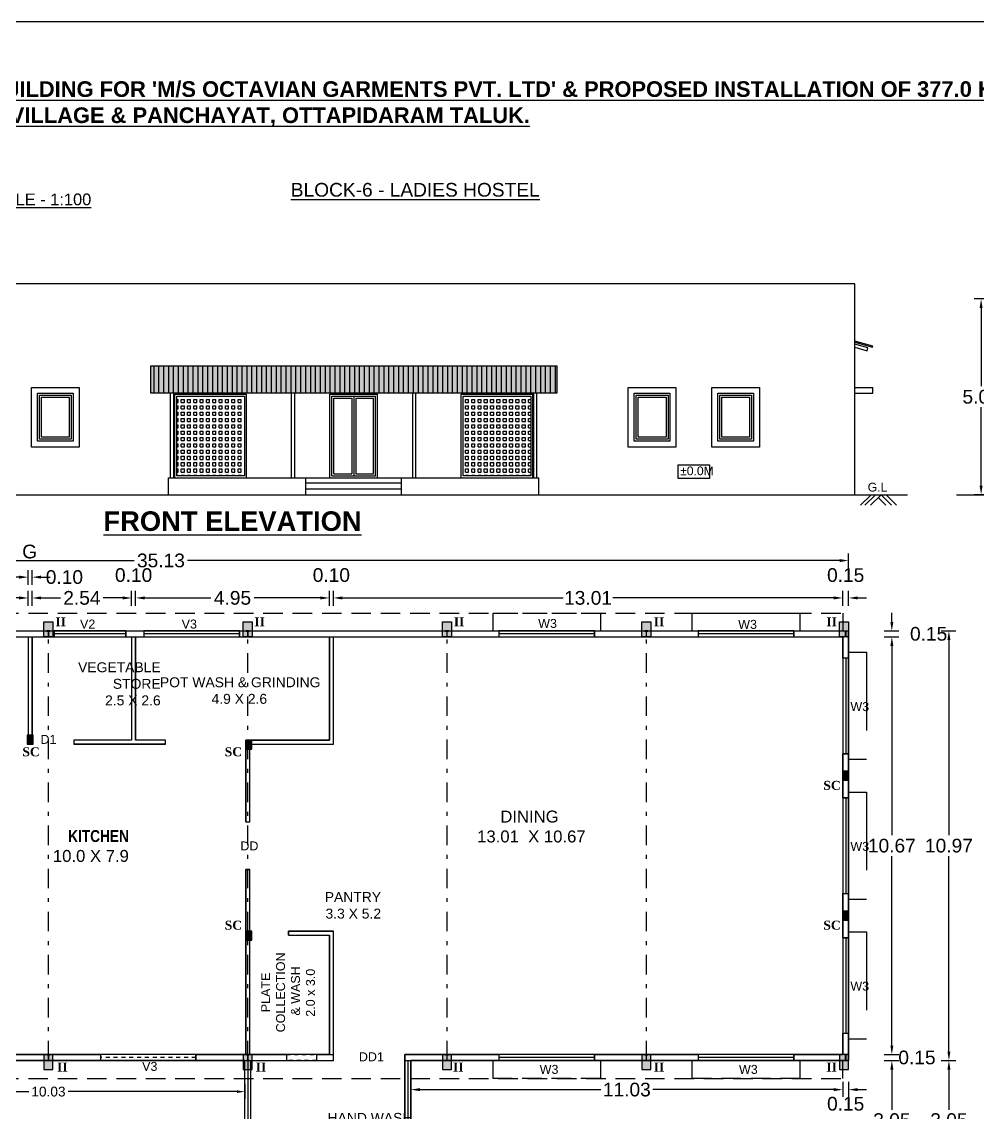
# Model space of a CAD drawing. Header units: metres. Extents: x 3715 to 4596, y 2418 to 2709.
# Drawn here: x 4049.3 to 4073.72, y 2547.65 to 2575.53 of the extents above; entities that cross this region are included whole.
import ezdxf

# ---------------------------------------------------------------- set-up
doc = ezdxf.new("R2010")
doc.units = ezdxf.units.M
doc.header["$MEASUREMENT"] = 0
doc.linetypes.add('DASHDOT', pattern=[1, 0.5, -0.25, 0, -0.25])
doc.linetypes.add('DASHED', pattern=[0.75, 0.5, -0.25])
doc.layers.add('BLK_6_FLR_0_BLT_UP_AREA', color=46, linetype='Continuous')
doc.layers.add('BLK_6_FLR_0_CARPET_AREA', color=46, linetype='Continuous')
doc.styles.add('Inner font', font='arial.ttf')
doc.styles.add('notes', font='arial.ttf')
doc.styles.get("Standard").update_dxf_attribs({"font": 'arial.ttf'})
doc.styles.add('TEXT', font='arial.ttf', dxfattribs={"height": 87})
doc.styles.add('Times New Roman$101', font='timesbd.ttf', dxfattribs={"height": 3.024})
doc.dimstyles.get("Standard").update_dxf_attribs({"dimtxt": 0.35, "dimasz": 0.23, "dimexe": 0.18, "dimexo": 0.0625, "dimgap": 0.09, "dimtad": 0, "dimtih": 1, "dimtoh": 1, "dimzin": 0, "dimdsep": 46, "dimtxsty": 'Standard', "dimcen": 0.09, "dimadec": 0, "dimazin": 0, "dimtfac": 1, "dimtofl": 0, "dimtmove": 2, "dimatfit": 3, "dimfxl": 0, "dimtolj": 1, "dimtzin": 0, "dimarcsym": 0})
pattern_1 = [(0, (-7906.77017, 90301.10955), (0, 0.080645), [0.080645, -0.080645]), (90, (-7906.77017, 90301.10955), (-0.080645, 0), [0.080645, -0.080645])]

# ---------------------------------------------------------------- blocks, each defined once
blk = doc.blocks.new('A$C459ead1b')
blk.add_lwpolyline([(-6, 1.5), (-6, -1.5), (-5.9, -1.5, 0.373885), (-5.8, -1.3), (-5.6, -0.4, -0.373885), (-5.3, -0.1), (-0.7, -0.1, -0.373885), (-0.4, -0.4), (-0.2, -1.3, 0.373885), (-0.1, -1.5), (0, -1.5), (0, 1.5), (-0.1, 1.5, 0.373885), (-0.2, 1.3), (-0.4, 0.4, -0.373885), (-0.7, 0.1), (-5.3, 0.1, -0.373885), (-5.6, 0.4), (-5.8, 1.3, 0.373885), (-5.9, 1.5)], format="xyb", close=True)
blk = doc.blocks.new('*D11')
at = {"color": 0, "lineweight": -2, "ltscale": 0.1}
for p, q in [((4073.997, 2568.452), (4073.617, 2568.452)), ((4073.797, 2568.222), (4073.797, 2566.219)), ((4073.797, 2563.678), (4073.797, 2565.682)), ((4073.997, 2563.448), (4073.617, 2563.448))]:
    blk.add_line(p, q, dxfattribs=at)
at = {"color": 0, "ltscale": 0.1}
for points in [[(4073.759, 2568.222), (4073.835, 2568.222), (4073.797, 2568.452)], [(4073.759, 2563.678), (4073.835, 2563.678), (4073.797, 2563.448)]]:
    blk.add_solid(points, dxfattribs=at)
at = {"color": 0, "ltscale": 0.1, "insert": (4073.797, 2565.95), "char_height": 0.35, "attachment_point": 5}
blk.add_mtext('\\A1;5.00', dxfattribs=at)
blk = doc.blocks.new('*D282')
at = {"color": 0, "lineweight": -2, "ltscale": 0.1}
for p, q in [((4044.963, 2560.613), (4044.963, 2560.993)), ((4045.193, 2560.813), (4046.66, 2560.813)), ((4049.229, 2560.813), (4047.762, 2560.813)), ((4049.459, 2560.613), (4049.459, 2560.993))]:
    blk.add_line(p, q, dxfattribs=at)
at = {"color": 0, "ltscale": 0.1}
for points in [[(4045.193, 2560.852), (4045.193, 2560.775), (4044.963, 2560.813)], [(4049.229, 2560.852), (4049.229, 2560.775), (4049.459, 2560.813)]]:
    blk.add_solid(points, dxfattribs=at)
at = {"color": 0, "ltscale": 0.1, "insert": (4047.211, 2560.813), "char_height": 0.35, "attachment_point": 5}
blk.add_mtext('\\A1;4.50', dxfattribs=at)
blk = doc.blocks.new('*D283')
at = {"color": 0, "lineweight": -2, "ltscale": 0.1}
for p, q in [((4049.229, 2561.345), (4048.999, 2561.345)), ((4049.459, 2561.145), (4049.459, 2561.525)), ((4049.561, 2561.145), (4049.561, 2561.525)), ((4049.791, 2561.345), (4050.021, 2561.345))]:
    blk.add_line(p, q, dxfattribs=at)
at = {"color": 0, "ltscale": 0.1}
for points in [[(4049.229, 2561.383), (4049.229, 2561.306), (4049.459, 2561.345)], [(4049.791, 2561.383), (4049.791, 2561.306), (4049.561, 2561.345)]]:
    blk.add_solid(points, dxfattribs=at)
at = {"color": 0, "ltscale": 0.1, "insert": (4050.384, 2561.345), "char_height": 0.35, "attachment_point": 5}
blk.add_mtext('\\A1;0.10', dxfattribs=at)
blk = doc.blocks.new('*D284')
at = {"color": 0, "lineweight": -2, "ltscale": 0.1}
for p, q in [((4049.561, 2560.613), (4049.561, 2560.993)), ((4049.791, 2560.813), (4050.284, 2560.813)), ((4051.871, 2560.813), (4051.378, 2560.813)), ((4052.101, 2560.613), (4052.101, 2560.993))]:
    blk.add_line(p, q, dxfattribs=at)
at = {"color": 0, "ltscale": 0.1}
for points in [[(4049.791, 2560.852), (4049.791, 2560.775), (4049.561, 2560.813)], [(4051.871, 2560.852), (4051.871, 2560.775), (4052.101, 2560.813)]]:
    blk.add_solid(points, dxfattribs=at)
at = {"color": 0, "ltscale": 0.1, "insert": (4050.831, 2560.813), "char_height": 0.35, "attachment_point": 5}
blk.add_mtext('\\A1;2.54', dxfattribs=at)
blk = doc.blocks.new('*D285')
at = {"color": 0, "lineweight": -2, "ltscale": 0.1}
for p, q in [((4051.871, 2560.813), (4051.641, 2560.813)), ((4052.101, 2560.613), (4052.101, 2560.993)), ((4052.202, 2560.613), (4052.202, 2560.993)), ((4052.432, 2560.813), (4052.662, 2560.813))]:
    blk.add_line(p, q, dxfattribs=at)
at = {"color": 0, "ltscale": 0.1}
for points in [[(4051.871, 2560.852), (4051.871, 2560.775), (4052.101, 2560.813)], [(4052.432, 2560.852), (4052.432, 2560.775), (4052.202, 2560.813)]]:
    blk.add_solid(points, dxfattribs=at)
at = {"color": 0, "ltscale": 0.1, "insert": (4052.152, 2561.396), "char_height": 0.35, "attachment_point": 5}
blk.add_mtext('\\A1;0.10', dxfattribs=at)
blk = doc.blocks.new('*D286')
at = {"color": 0, "lineweight": -2, "ltscale": 0.1}
for p, q in [((4052.202, 2560.613), (4052.202, 2560.993)), ((4052.432, 2560.813), (4054.124, 2560.813)), ((4056.922, 2560.813), (4055.23, 2560.813)), ((4057.152, 2560.613), (4057.152, 2560.993))]:
    blk.add_line(p, q, dxfattribs=at)
at = {"color": 0, "ltscale": 0.1}
for points in [[(4052.432, 2560.852), (4052.432, 2560.775), (4052.202, 2560.813)], [(4056.922, 2560.852), (4056.922, 2560.775), (4057.152, 2560.813)]]:
    blk.add_solid(points, dxfattribs=at)
at = {"color": 0, "ltscale": 0.1, "insert": (4054.677, 2560.813), "char_height": 0.35, "attachment_point": 5}
blk.add_mtext('\\A1;4.95', dxfattribs=at)
blk = doc.blocks.new('*D287')
at = {"color": 0, "lineweight": -2, "ltscale": 0.1}
for p, q in [((4056.922, 2560.813), (4056.692, 2560.813)), ((4057.152, 2560.613), (4057.152, 2560.993)), ((4057.253, 2560.613), (4057.253, 2560.993)), ((4057.483, 2560.813), (4057.713, 2560.813))]:
    blk.add_line(p, q, dxfattribs=at)
at = {"color": 0, "ltscale": 0.1}
for points in [[(4056.922, 2560.852), (4056.922, 2560.775), (4057.152, 2560.813)], [(4057.483, 2560.852), (4057.483, 2560.775), (4057.253, 2560.813)]]:
    blk.add_solid(points, dxfattribs=at)
at = {"color": 0, "ltscale": 0.1, "insert": (4057.202, 2561.396), "char_height": 0.35, "attachment_point": 5}
blk.add_mtext('\\A1;0.10', dxfattribs=at)
blk = doc.blocks.new('*D288')
at = {"color": 0, "lineweight": -2, "ltscale": 0.1}
for p, q in [((4057.253, 2560.613), (4057.253, 2560.993)), ((4057.483, 2560.813), (4063.127, 2560.813)), ((4070.032, 2560.813), (4064.388, 2560.813)), ((4070.262, 2560.613), (4070.262, 2560.993))]:
    blk.add_line(p, q, dxfattribs=at)
at = {"color": 0, "ltscale": 0.1}
for points in [[(4057.483, 2560.852), (4057.483, 2560.775), (4057.253, 2560.813)], [(4070.032, 2560.852), (4070.032, 2560.775), (4070.262, 2560.813)]]:
    blk.add_solid(points, dxfattribs=at)
at = {"color": 0, "ltscale": 0.1, "insert": (4063.758, 2560.813), "char_height": 0.35, "attachment_point": 5}
blk.add_mtext('\\A1;13.01', dxfattribs=at)
blk = doc.blocks.new('*D289')
at = {"color": 0, "lineweight": -2, "ltscale": 0.1}
for p, q in [((4070.032, 2560.813), (4069.802, 2560.813)), ((4070.262, 2560.613), (4070.262, 2560.993)), ((4070.414, 2560.613), (4070.414, 2560.993)), ((4070.644, 2560.813), (4070.874, 2560.813))]:
    blk.add_line(p, q, dxfattribs=at)
at = {"color": 0, "ltscale": 0.1}
for points in [[(4070.032, 2560.852), (4070.032, 2560.775), (4070.262, 2560.813)], [(4070.644, 2560.852), (4070.644, 2560.775), (4070.414, 2560.813)]]:
    blk.add_solid(points, dxfattribs=at)
at = {"color": 0, "ltscale": 0.1, "insert": (4070.338, 2561.396), "char_height": 0.35, "attachment_point": 5}
blk.add_mtext('\\A1;0.15', dxfattribs=at)
blk = doc.blocks.new('*D290')
at = {"color": 0, "lineweight": -2, "ltscale": 0.1}
for p, q in [((4035.286, 2561.569), (4035.286, 2561.949)), ((4070.414, 2561.569), (4070.414, 2561.949)), ((4035.516, 2561.769), (4052.17, 2561.769)), ((4070.184, 2561.769), (4053.531, 2561.769))]:
    blk.add_line(p, q, dxfattribs=at)
at = {"color": 0, "ltscale": 0.1}
for points in [[(4035.516, 2561.807), (4035.516, 2561.73), (4035.286, 2561.769)], [(4070.184, 2561.807), (4070.184, 2561.73), (4070.414, 2561.769)]]:
    blk.add_solid(points, dxfattribs=at)
at = {"color": 0, "ltscale": 0.1, "insert": (4052.85, 2561.769), "char_height": 0.35, "attachment_point": 5}
blk.add_mtext('\\A1;35.13', dxfattribs=at)
blk = doc.blocks.new('*D291')
at = {"color": 0, "lineweight": -2, "ltscale": 0.1}
for p, q in [((4071.318, 2548.999), (4071.698, 2548.999)), ((4071.518, 2548.769), (4071.518, 2547.743)), ((4071.518, 2546.181), (4071.518, 2547.206)), ((4071.318, 2545.951), (4071.698, 2545.951))]:
    blk.add_line(p, q, dxfattribs=at)
at = {"color": 0, "ltscale": 0.1}
for points in [[(4071.479, 2548.769), (4071.556, 2548.769), (4071.518, 2548.999)], [(4071.479, 2546.181), (4071.556, 2546.181), (4071.518, 2545.951)]]:
    blk.add_solid(points, dxfattribs=at)
at = {"color": 0, "ltscale": 0.1, "insert": (4071.518, 2547.475), "char_height": 0.35, "attachment_point": 5}
blk.add_mtext('\\A1;3.05', dxfattribs=at)
blk = doc.blocks.new('*D292')
at = {"color": 0, "lineweight": -2, "ltscale": 0.1}
for p, q in [((4071.517, 2549.381), (4071.517, 2549.611)), ((4071.317, 2549.151), (4071.697, 2549.151)), ((4071.317, 2548.999), (4071.697, 2548.999)), ((4071.517, 2548.769), (4071.517, 2548.539))]:
    blk.add_line(p, q, dxfattribs=at)
at = {"color": 0, "ltscale": 0.1}
for points in [[(4071.479, 2549.381), (4071.556, 2549.381), (4071.517, 2549.151)], [(4071.479, 2548.769), (4071.556, 2548.769), (4071.517, 2548.999)]]:
    blk.add_solid(points, dxfattribs=at)
at = {"color": 0, "ltscale": 0.1, "insert": (4072.159, 2549.075), "char_height": 0.35, "attachment_point": 5}
blk.add_mtext('\\A1;0.15', dxfattribs=at)
blk = doc.blocks.new('*D293')
at = {"color": 0, "lineweight": -2, "ltscale": 0.1}
for p, q in [((4071.317, 2559.819), (4071.697, 2559.819)), ((4071.517, 2559.589), (4071.517, 2554.754)), ((4071.517, 2549.381), (4071.517, 2554.216)), ((4071.317, 2549.151), (4071.697, 2549.151))]:
    blk.add_line(p, q, dxfattribs=at)
at = {"color": 0, "ltscale": 0.1}
for points in [[(4071.479, 2559.589), (4071.556, 2559.589), (4071.517, 2559.819)], [(4071.479, 2549.381), (4071.556, 2549.381), (4071.517, 2549.151)]]:
    blk.add_solid(points, dxfattribs=at)
at = {"color": 0, "ltscale": 0.1, "insert": (4071.517, 2554.485), "char_height": 0.35, "attachment_point": 5}
blk.add_mtext('\\A1;10.67', dxfattribs=at)
blk = doc.blocks.new('*D294')
at = {"color": 0, "lineweight": -2, "ltscale": 0.1}
for p, q in [((4071.517, 2560.201), (4071.517, 2560.431)), ((4071.317, 2559.971), (4071.697, 2559.971)), ((4071.317, 2559.819), (4071.697, 2559.819)), ((4071.517, 2559.589), (4071.517, 2559.359))]:
    blk.add_line(p, q, dxfattribs=at)
at = {"color": 0, "ltscale": 0.1}
for points in [[(4071.479, 2560.201), (4071.556, 2560.201), (4071.517, 2559.971)], [(4071.479, 2559.589), (4071.556, 2559.589), (4071.517, 2559.819)]]:
    blk.add_solid(points, dxfattribs=at)
at = {"color": 0, "ltscale": 0.1, "insert": (4072.457, 2559.895), "char_height": 0.35, "attachment_point": 5}
blk.add_mtext('\\A1;0.15', dxfattribs=at)
blk = doc.blocks.new('*D299')
at = {"color": 0, "lineweight": -2, "ltscale": 0.1}
for p, q in [((4059.234, 2548.455), (4059.234, 2548.075)), ((4070.262, 2548.455), (4070.262, 2548.075)), ((4059.464, 2548.255), (4064.084, 2548.255)), ((4070.032, 2548.255), (4065.412, 2548.255))]:
    blk.add_line(p, q, dxfattribs=at)
at = {"color": 0, "ltscale": 0.1}
for points in [[(4059.464, 2548.294), (4059.464, 2548.217), (4059.234, 2548.255)], [(4070.032, 2548.294), (4070.032, 2548.217), (4070.262, 2548.255)]]:
    blk.add_solid(points, dxfattribs=at)
at = {"color": 0, "ltscale": 0.1, "insert": (4064.748, 2548.255), "char_height": 0.35, "attachment_point": 5}
blk.add_mtext('\\A1;11.03', dxfattribs=at)
blk = doc.blocks.new('*D300')
at = {"color": 0, "lineweight": -2, "ltscale": 0.1}
for p, q in [((4070.262, 2548.455), (4070.262, 2548.075)), ((4070.414, 2548.455), (4070.414, 2548.075)), ((4070.032, 2548.255), (4069.802, 2548.255)), ((4070.644, 2548.255), (4070.874, 2548.255))]:
    blk.add_line(p, q, dxfattribs=at)
at = {"color": 0, "ltscale": 0.1}
for points in [[(4070.032, 2548.294), (4070.032, 2548.217), (4070.262, 2548.255)], [(4070.644, 2548.294), (4070.644, 2548.217), (4070.414, 2548.255)]]:
    blk.add_solid(points, dxfattribs=at)
at = {"color": 0, "ltscale": 0.1, "insert": (4070.338, 2547.893), "char_height": 0.35, "attachment_point": 5}
blk.add_mtext('\\A1;0.15', dxfattribs=at)
blk = doc.blocks.new('*D308')
at = {"color": 0, "lineweight": -2, "ltscale": 0.1}
for p, q in [((4044.963, 2548.404), (4044.963, 2548.024)), ((4045.163, 2548.204), (4049.477, 2548.204)), ((4054.791, 2548.204), (4050.477, 2548.204)), ((4054.991, 2548.404), (4054.991, 2548.024))]:
    blk.add_line(p, q, dxfattribs=at)
at = {"color": 0, "ltscale": 0.1}
for points in [[(4045.163, 2548.237), (4045.163, 2548.17), (4044.963, 2548.204)], [(4054.791, 2548.237), (4054.791, 2548.17), (4054.991, 2548.204)]]:
    blk.add_solid(points, dxfattribs=at)
at = {"color": 0, "ltscale": 0.1, "insert": (4049.977, 2548.204), "char_height": 0.25, "attachment_point": 5}
blk.add_mtext('\\A1;10.03', dxfattribs=at)
blk = doc.blocks.new('*D321')
at = {"color": 0, "lineweight": -2, "ltscale": 0.1}
for p, q in [((4072.775, 2559.971), (4073.155, 2559.971)), ((4072.975, 2559.741), (4072.975, 2554.754)), ((4072.975, 2549.229), (4072.975, 2554.216)), ((4072.775, 2548.999), (4073.155, 2548.999))]:
    blk.add_line(p, q, dxfattribs=at)
at = {"color": 0, "ltscale": 0.1}
for points in [[(4072.936, 2559.741), (4073.013, 2559.741), (4072.975, 2559.971)], [(4072.936, 2549.229), (4073.013, 2549.229), (4072.975, 2548.999)]]:
    blk.add_solid(points, dxfattribs=at)
at = {"color": 0, "ltscale": 0.1, "insert": (4072.975, 2554.485), "char_height": 0.35, "attachment_point": 5}
blk.add_mtext('\\A1;10.97', dxfattribs=at)
blk = doc.blocks.new('*D322')
at = {"color": 0, "lineweight": -2, "ltscale": 0.1}
for p, q in [((4072.775, 2548.999), (4073.155, 2548.999)), ((4072.975, 2548.769), (4072.975, 2547.743)), ((4072.975, 2546.181), (4072.975, 2547.206)), ((4072.775, 2545.951), (4073.155, 2545.951))]:
    blk.add_line(p, q, dxfattribs=at)
at = {"color": 0, "ltscale": 0.1}
for points in [[(4072.936, 2548.769), (4073.013, 2548.769), (4072.975, 2548.999)], [(4072.936, 2546.181), (4073.013, 2546.181), (4072.975, 2545.951)]]:
    blk.add_solid(points, dxfattribs=at)
at = {"color": 0, "ltscale": 0.1, "insert": (4072.975, 2547.475), "char_height": 0.35, "attachment_point": 5}
blk.add_mtext('\\A1;3.05', dxfattribs=at)

msp = doc.modelspace()

# ---------------------------------------------------------------- hatches: boundary and pattern name
h = msp.add_hatch()
h.set_pattern_fill('ANSI31', color=256, angle=45)
h.set_pattern_definition([(90, (-9542.82608, 1776.62863), (-0.125, 0), [])])
h.paths.add_polyline_path([(4052.58908, 2566.73967), (4062.95871, 2566.73967), (4062.95871, 2566.03927), (4052.58908, 2566.03927)])
h = msp.add_hatch()
h.set_pattern_fill('ZIGZAG', color=256, scale=0.02032, angle=135)
h.set_pattern_definition([(135, (3783.973546, 4704.63231), (-0.0912394022, 0), [0.064516, -0.064516]), (225, (3783.927926, 4704.67793), (0, -0.0912394022), [0.064516, -0.064516])])
h.paths.add_polyline_path([(4052.58908, 2566.73967), (4062.95871, 2566.73967), (4062.95871, 2566.03927), (4052.58908, 2566.03927)])
h = msp.add_hatch()
h.set_pattern_fill('SQUARE', color=256, scale=0.0254)
h.set_pattern_definition(pattern_1)
h.paths.add_polyline_path([(4053.25269, 2563.93107), (4053.25269, 2565.96307), (4054.97989, 2565.96307), (4054.97989, 2563.93107)])
h = msp.add_hatch()
h.set_pattern_fill('SQUARE', color=256, scale=0.0254)
h.set_pattern_definition(pattern_1)
h.paths.add_polyline_path([(4060.5679, 2563.93107), (4060.5679, 2565.96307), (4062.2951, 2565.96307), (4062.2951, 2563.93107)])
h = msp.add_hatch(color=1)
h.dxf.hatch_style = 1
h.paths.add_polyline_path([(4049.8624, 2559.81898), (4050.0924, 2559.81898), (4050.0924, 2560.19898), (4049.8624, 2560.19898)])
h = msp.add_hatch(color=1)
h.dxf.hatch_style = 1
h.paths.add_polyline_path([(4054.95256, 2559.819), (4055.18256, 2559.819), (4055.18256, 2560.199), (4054.95256, 2560.199)])
h = msp.add_hatch(color=1)
h.dxf.hatch_style = 1
h.paths.add_polyline_path([(4060.04272, 2559.819), (4060.27272, 2559.819), (4060.27272, 2560.199), (4060.04272, 2560.199)])
h = msp.add_hatch(color=1)
h.dxf.hatch_style = 1
h.paths.add_polyline_path([(4065.13288, 2559.81898), (4065.36288, 2559.81898), (4065.36288, 2560.19898), (4065.13288, 2560.19898)])
h = msp.add_hatch(color=1)
h.dxf.hatch_style = 1
h.paths.add_polyline_path([(4070.18424, 2559.81898), (4070.41424, 2559.81898), (4070.41424, 2560.19898), (4070.18424, 2560.19898)])
h = msp.add_hatch(color=1)
h.dxf.hatch_style = 1
h.paths.add_polyline_path([(4049.5863, 2557.30585), (4049.4339, 2557.30585), (4049.4339, 2557.07585), (4049.5863, 2557.07585)])
h = msp.add_hatch(color=1)
h.dxf.hatch_style = 1
h.paths.add_polyline_path([(4055.16916, 2557.17738), (4055.01676, 2557.17738), (4055.01676, 2556.94738), (4055.16916, 2556.94738)])
h = msp.add_hatch(color=1)
h.dxf.hatch_style = 1
h.paths.add_polyline_path([(4070.41424, 2556.38499), (4070.26184, 2556.38499), (4070.26184, 2556.15499), (4070.41424, 2556.15499)])
h = msp.add_hatch(color=1)
h.dxf.hatch_style = 1
h.paths.add_polyline_path([(4070.41424, 2552.81501), (4070.26184, 2552.81501), (4070.26184, 2552.58501), (4070.41424, 2552.58501)])
h = msp.add_hatch(color=1)
h.dxf.hatch_style = 1
h.paths.add_polyline_path([(4055.16916, 2552.3006), (4055.01676, 2552.3006), (4055.01676, 2552.0706), (4055.16916, 2552.0706)])
h = msp.add_hatch(color=1)
h.dxf.hatch_style = 1
h.paths.add_polyline_path([(4049.8624, 2548.771), (4050.0924, 2548.771), (4050.0924, 2549.151), (4049.8624, 2549.151)])
h = msp.add_hatch(color=1)
h.dxf.hatch_style = 1
h.paths.add_polyline_path([(4054.95256, 2548.771), (4055.18256, 2548.771), (4055.18256, 2549.151), (4054.95256, 2549.151)])
h = msp.add_hatch(color=1)
h.dxf.hatch_style = 1
h.paths.add_polyline_path([(4060.04272, 2548.771), (4060.27272, 2548.771), (4060.27272, 2549.151), (4060.04272, 2549.151)])
h = msp.add_hatch(color=1)
h.dxf.hatch_style = 1
h.paths.add_polyline_path([(4065.13288, 2548.771), (4065.36288, 2548.771), (4065.36288, 2549.151), (4065.13288, 2549.151)])
h = msp.add_hatch(color=1)
h.dxf.hatch_style = 1
h.paths.add_polyline_path([(4070.18424, 2548.771), (4070.41424, 2548.771), (4070.41424, 2549.151), (4070.18424, 2549.151)])

# ---------------------------------------------------------------- linework, layer by layer
for p, q in [((4070.57549, 2568.83277), (4044.97229, 2568.83277)), ((4070.57549, 2563.44847), (4070.57549, 2568.83277)), ((4053.09706, 2563.88027), (4053.09706, 2566.03927)), ((4053.17707, 2563.88027), (4053.17707, 2566.03927)), ((4056.18827, 2563.88027), (4056.18827, 2566.03927)), ((4056.26828, 2563.88027), (4056.26828, 2566.03927)), ((4059.27949, 2563.88027), (4059.27949, 2566.03927)), ((4059.3595, 2563.88027), (4059.3595, 2566.03927)), ((4062.3707, 2563.88027), (4062.3707, 2566.03927)), ((4062.45071, 2563.88027), (4062.45071, 2566.03927)), ((4070.57549, 2566.19167), (4071.03269, 2566.19167)), ((4070.57549, 2566.03927), (4071.03269, 2566.03927)), ((4071.03269, 2566.03927), (4071.03269, 2566.19167)), ((4057.16428, 2563.88027), (4057.16428, 2566.01387)), ((4057.16428, 2566.01387), (4058.38349, 2566.01387)), ((4057.21508, 2563.93107), (4057.21508, 2565.96307)), ((4057.21508, 2565.96307), (4058.33269, 2565.96307)), ((4057.26588, 2563.98187), (4057.26588, 2565.91227)), ((4057.26588, 2565.91227), (4057.72309, 2565.91227)), ((4057.72309, 2565.91227), (4057.72309, 2563.98187)), ((4057.77389, 2565.96307), (4057.77389, 2563.93107)), ((4057.82469, 2565.91227), (4058.28189, 2565.91227)), ((4057.82469, 2565.91227), (4057.82469, 2563.98187)), ((4058.28189, 2563.98187), (4058.28189, 2565.91227)), ((4058.33269, 2563.93107), (4058.33269, 2565.96307)), ((4058.38349, 2563.88027), (4058.38349, 2566.01387)), ((4060.5171, 2563.88027), (4060.5171, 2566.01387)), ((4060.5171, 2566.01387), (4062.3459, 2566.01387)), ((4062.3459, 2563.88027), (4062.3459, 2566.01387)), ((4053.04628, 2563.44847), (4053.04628, 2563.88027)), ((4053.04628, 2563.88027), (4062.50151, 2563.88027)), ((4056.55469, 2563.44847), (4056.55469, 2563.88027)), ((4057.21508, 2563.93107), (4058.33269, 2563.93107)), ((4057.26588, 2563.98187), (4057.72309, 2563.98187)), ((4057.82469, 2563.98187), (4058.28189, 2563.98187)), ((4058.99309, 2563.44847), (4058.99309, 2563.88027)), ((4062.50151, 2563.44847), (4062.50151, 2563.88027)), ((4056.55469, 2563.75327), (4058.99309, 2563.75327)), ((4056.55469, 2563.60087), (4058.99309, 2563.60087)), ((4031.09464, 2563.44847), (4071.91993, 2563.44847)), ((4048.65152, 2559.9714), (4050.12475, 2559.9714)), ((4050.12475, 2559.9714), (4050.12475, 2559.819)), ((4051.95355, 2559.9714), (4052.41583, 2559.9714)), ((4051.95355, 2559.9714), (4051.95355, 2559.819)), ((4052.41583, 2559.9714), (4052.41583, 2559.819)), ((4054.85423, 2559.9714), (4061.4836, 2559.9714)), ((4054.85423, 2559.9714), (4054.85423, 2559.819)), ((4061.4836, 2559.9714), (4061.4836, 2559.819)), ((4063.922, 2559.9714), (4066.57376, 2559.9714)), ((4063.922, 2559.9714), (4063.922, 2559.819)), ((4066.57376, 2559.9714), (4066.57376, 2559.819)), ((4069.01216, 2559.9714), (4070.41424, 2559.9714)), ((4069.01216, 2559.9714), (4069.01216, 2559.819)), ((4070.41424, 2559.27417), (4070.41424, 2559.9714)), ((4048.65152, 2559.819), (4050.12475, 2559.819)), ((4049.4593, 2559.81914), (4049.4593, 2557.07585)), ((4049.5609, 2559.81914), (4049.5609, 2557.07585)), ((4051.95355, 2559.819), (4052.41583, 2559.819)), ((4052.1009, 2559.81914), (4052.1009, 2557.17747)), ((4052.2025, 2559.81914), (4052.2025, 2557.17746)), ((4054.85423, 2559.819), (4061.4836, 2559.819)), ((4057.15165, 2557.17738), (4057.15165, 2559.819)), ((4057.25325, 2557.07578), (4057.25325, 2559.819)), ((4063.922, 2559.819), (4066.57376, 2559.819)), ((4069.01216, 2559.819), (4070.26184, 2559.819)), ((4070.26184, 2559.27417), (4070.26184, 2559.819)), ((4070.41424, 2559.27417), (4070.26184, 2559.27417)), ((4050.62769, 2557.17761), (4050.62769, 2557.07601)), ((4052.1009, 2557.17747), (4050.62769, 2557.17761)), ((4052.9645, 2557.17738), (4052.2025, 2557.17746)), ((4052.9645, 2557.07578), (4052.9645, 2557.17738)), ((4055.01676, 2555.09459), (4055.01676, 2557.17738)), ((4055.01676, 2557.17738), (4057.15165, 2557.17738)), ((4049.5609, 2557.07585), (4049.4593, 2557.07585)), ((4052.9645, 2557.07578), (4050.62769, 2557.07601)), ((4055.11836, 2555.09459), (4055.11836, 2557.07578)), ((4055.11836, 2557.07578), (4057.25325, 2557.07578)), ((4070.26184, 2555.7042), (4070.26184, 2556.83577)), ((4070.41424, 2556.83577), (4070.26184, 2556.83577)), ((4070.41424, 2555.7042), (4070.41424, 2556.83577)), ((4070.26184, 2555.7042), (4070.41424, 2555.7042)), ((4055.01676, 2555.09459), (4055.11836, 2555.09459)), ((4055.01676, 2549.151), (4055.01676, 2553.87539)), ((4055.01676, 2553.87539), (4055.11836, 2553.87539)), ((4055.11836, 2549.151), (4055.11836, 2553.87539)), ((4070.26184, 2552.13421), (4070.26184, 2553.2658)), ((4070.26184, 2553.2658), (4070.41424, 2553.2658)), ((4070.41424, 2552.13421), (4070.41424, 2553.2658)), ((4056.10896, 2552.3006), (4057.25325, 2552.3006)), ((4056.10896, 2552.199), (4056.10896, 2552.3006)), ((4056.10896, 2552.199), (4057.15165, 2552.199)), ((4057.15165, 2549.151), (4057.15165, 2552.199)), ((4057.25325, 2548.9986), (4057.25325, 2552.3006)), ((4070.26184, 2552.13421), (4070.41424, 2552.13421)), ((4070.26184, 2549.151), (4070.26184, 2549.69581)), ((4070.26184, 2549.69581), (4070.41424, 2549.69581)), ((4070.41424, 2548.9986), (4070.41424, 2549.69581)), ((4048.65152, 2549.151), (4051.30328, 2549.151)), ((4051.30328, 2549.151), (4051.30328, 2548.9986)), ((4053.74168, 2549.151), (4056.05786, 2549.151)), ((4053.74168, 2549.151), (4053.74168, 2548.9986)), ((4056.05786, 2549.151), (4056.05786, 2548.9986)), ((4056.81986, 2549.151), (4057.25325, 2549.151)), ((4056.81986, 2549.151), (4056.81986, 2548.9986)), ((4059.08205, 2549.151), (4061.4836, 2549.151)), ((4059.08206, 2548.9986), (4059.08205, 2549.151)), ((4061.4836, 2549.151), (4061.4836, 2548.9986)), ((4063.922, 2549.151), (4066.57376, 2549.151)), ((4063.922, 2549.151), (4063.922, 2548.9986)), ((4066.57376, 2549.151), (4066.57376, 2548.9986)), ((4069.01216, 2549.151), (4070.26184, 2549.151)), ((4069.01216, 2549.151), (4069.01216, 2548.9986)), ((4048.65152, 2548.9986), (4051.30328, 2548.9986)), ((4053.74168, 2548.9986), (4056.05786, 2548.9986)), ((4054.99136, 2545.9506), (4054.99136, 2548.9986)), ((4055.14376, 2545.9506), (4055.14376, 2548.9986)), ((4056.81986, 2548.9986), (4057.25325, 2548.9986)), ((4059.08205, 2545.9506), (4059.08205, 2548.9986)), ((4059.08205, 2548.9986), (4061.4836, 2548.9986)), ((4059.23445, 2545.9506), (4059.23445, 2548.9986)), ((4063.922, 2548.9986), (4066.57376, 2548.9986)), ((4069.01216, 2548.9986), (4070.41424, 2548.9986))]:
    msp.add_line(p, q)
at = {"lineweight": 25}
for p, q in [((4070.98482, 2563.44847), (4070.71655, 2563.18019)), ((4071.09632, 2563.44847), (4070.82805, 2563.18019)), ((4071.16923, 2563.37556), (4071.36054, 2563.18425)), ((4071.3718, 2563.44847), (4071.63601, 2563.18425))]:
    msp.add_line(p, q, dxfattribs=at)
at = {"ltscale": 0.1}
msp.add_line((4073.17247, 2563.44847), (4139.13361, 2563.44847), dxfattribs=at)
at = {"linetype": 'DASHDOT'}
for p, q in [((4049.9774, 2548.9986), (4049.9774, 2559.9714)), ((4055.06756, 2548.9986), (4055.06756, 2559.9714)), ((4060.15772, 2548.9986), (4060.15772, 2559.9714)), ((4065.24788, 2548.9986), (4065.24788, 2559.9714))]:
    msp.add_line(p, q, dxfattribs=at)
at = {"linetype": 'DASHED', "ltscale": 0.02}
for p, q in [((4056.05786, 2549.151), (4056.81986, 2549.151)), ((4056.81986, 2548.9986), (4056.05786, 2548.9986))]:
    msp.add_line(p, q, dxfattribs=at)
at = {"ltscale": 0.1}
msp.add_lwpolyline([(4028.15012, 2494.21817), (4146.15012, 2494.21817), (4146.15012, 2575.52744), (4028.15012, 2575.52744)], close=True, dxfattribs=at)
for points in [[(4070.57549, 2567.34679), (4071.02567, 2567.21737), (4071.03269, 2567.24178), (4070.57549, 2567.37322)], [(4070.57549, 2567.21465), (4070.88622, 2567.12531), (4070.90727, 2567.19855), (4070.57549, 2567.29394)], [(4053.20189, 2563.88027), (4053.20189, 2566.01387), (4055.03069, 2566.01387), (4055.03069, 2563.88027)], [(4063.922, 2559.8952), (4061.4836, 2559.8952)], [(4069.01216, 2559.8952), (4066.57376, 2559.8952)], [(4070.33804, 2559.27417), (4070.33804, 2556.83577)], [(4070.33804, 2555.7042), (4070.33804, 2553.2658)], [(4070.33804, 2552.13421), (4070.33804, 2549.69581)], [(4063.922, 2549.0748), (4061.4836, 2549.0748)], [(4069.01216, 2549.0748), (4066.57376, 2549.0748)]]:
    msp.add_lwpolyline(points)
for points in [[(4052.58908, 2566.73967), (4062.95871, 2566.73967), (4062.95871, 2566.03927), (4052.58908, 2566.03927)], [(4049.54429, 2566.19167), (4050.76349, 2566.19167), (4050.76349, 2564.66767), (4049.54429, 2564.66767)], [(4049.69669, 2566.03927), (4050.61109, 2566.03927), (4050.61109, 2564.82007), (4049.69669, 2564.82007)], [(4064.7843, 2566.19167), (4066.0035, 2566.19167), (4066.0035, 2564.66767), (4064.7843, 2564.66767)], [(4064.9367, 2566.03927), (4065.8511, 2566.03927), (4065.8511, 2564.82007), (4064.9367, 2564.82007)], [(4066.9179, 2566.19167), (4068.1371, 2566.19167), (4068.1371, 2564.66767), (4066.9179, 2564.66767)], [(4067.0703, 2566.03927), (4067.9847, 2566.03927), (4067.9847, 2564.82007), (4067.0703, 2564.82007)], [(4049.74749, 2565.98847), (4050.56029, 2565.98847), (4050.56029, 2564.87087), (4049.74749, 2564.87087)], [(4049.79829, 2565.93767), (4050.50949, 2565.93767), (4050.50949, 2564.92167), (4049.79829, 2564.92167)], [(4053.25269, 2563.93107), (4053.25269, 2565.96307), (4054.97989, 2565.96307), (4054.97989, 2563.93107)], [(4060.5679, 2563.93107), (4060.5679, 2565.96307), (4062.2951, 2565.96307), (4062.2951, 2563.93107)], [(4064.9875, 2565.98847), (4065.8003, 2565.98847), (4065.8003, 2564.87087), (4064.9875, 2564.87087)], [(4065.0383, 2565.93767), (4065.7495, 2565.93767), (4065.7495, 2564.92167), (4065.0383, 2564.92167)], [(4067.1211, 2565.98847), (4067.9339, 2565.98847), (4067.9339, 2564.87087), (4067.1211, 2564.87087)], [(4067.1719, 2565.93767), (4067.8831, 2565.93767), (4067.8831, 2564.92167), (4067.1719, 2564.92167)], [(4050.12475, 2559.819), (4051.95355, 2559.819), (4051.95355, 2559.9714), (4050.12475, 2559.9714)], [(4052.41583, 2559.819), (4054.85423, 2559.819), (4054.85423, 2559.9714), (4052.41583, 2559.9714)], [(4061.4836, 2559.819), (4063.922, 2559.819), (4063.922, 2559.9714), (4061.4836, 2559.9714)], [(4066.57376, 2559.819), (4069.01216, 2559.819), (4069.01216, 2559.9714), (4066.57376, 2559.9714)], [(4070.41424, 2556.83577), (4070.41424, 2559.27417), (4070.26184, 2559.27417), (4070.26184, 2556.83577)], [(4070.41424, 2553.2658), (4070.41424, 2555.7042), (4070.26184, 2555.7042), (4070.26184, 2553.2658)], [(4070.41424, 2549.69581), (4070.41424, 2552.13421), (4070.26184, 2552.13421), (4070.26184, 2549.69581)], [(4051.30328, 2548.9986), (4053.74168, 2548.9986), (4053.74168, 2549.151), (4051.30328, 2549.151)], [(4061.4836, 2548.9986), (4063.922, 2548.9986), (4063.922, 2549.151), (4061.4836, 2549.151)], [(4066.57376, 2548.9986), (4069.01216, 2548.9986), (4069.01216, 2549.151), (4066.57376, 2549.151)]]:
    msp.add_lwpolyline(points, close=True)
at = {"ltscale": 10}
msp.add_lwpolyline([(4066.06319, 2564.21231), (4066.85825, 2564.21231), (4066.85825, 2563.86711), (4066.06319, 2563.86711)], close=True, dxfattribs=at)
at = {"lineweight": 25}
msp.add_lwpolyline([(4071.50634, 2563.18425), (4071.24213, 2563.44847), (4070.97386, 2563.18019)], dxfattribs=at)
at = {"linetype": 'DASHED'}
for points in [[(4044.96344, 2559.9714), (4044.96344, 2560.4286), (4070.26184, 2560.4286), (4070.26184, 2559.9714)], [(4061.3312, 2559.9714), (4061.3312, 2560.4286), (4064.0744, 2560.4286), (4064.0744, 2559.9714)], [(4066.42136, 2559.9714), (4066.42136, 2560.4286), (4069.16456, 2560.4286), (4069.16456, 2559.9714)], [(4044.96344, 2548.9986), (4044.96344, 2548.5414), (4070.26184, 2548.5414), (4070.26184, 2548.9986)], [(4064.0744, 2548.9986), (4064.0744, 2548.5414), (4061.3312, 2548.5414), (4061.3312, 2548.9986)], [(4069.16456, 2548.9986), (4069.16456, 2548.5414), (4066.42136, 2548.5414), (4066.42136, 2548.9986)]]:
    msp.add_lwpolyline(points, dxfattribs=at)
at = {"color": 1}
for points in [[(4049.8624, 2560.19898), (4050.0924, 2560.19898), (4050.0924, 2559.81898), (4049.8624, 2559.81898)], [(4054.95256, 2560.199), (4055.18256, 2560.199), (4055.18256, 2559.819), (4054.95256, 2559.819)], [(4060.04272, 2560.199), (4060.27272, 2560.199), (4060.27272, 2559.819), (4060.04272, 2559.819)], [(4065.13288, 2560.19898), (4065.36288, 2560.19898), (4065.36288, 2559.81898), (4065.13288, 2559.81898)], [(4070.18424, 2560.19898), (4070.41424, 2560.19898), (4070.41424, 2559.81898), (4070.18424, 2559.81898)], [(4049.4339, 2557.07585), (4049.5863, 2557.07585), (4049.5863, 2557.30585), (4049.4339, 2557.30585)], [(4055.01676, 2556.94738), (4055.16916, 2556.94738), (4055.16916, 2557.17738), (4055.01676, 2557.17738)], [(4070.26184, 2556.15499), (4070.41424, 2556.15499), (4070.41424, 2556.38499), (4070.26184, 2556.38499)], [(4070.26184, 2552.58501), (4070.41424, 2552.58501), (4070.41424, 2552.81501), (4070.26184, 2552.81501)], [(4055.01676, 2552.0706), (4055.16916, 2552.0706), (4055.16916, 2552.3006), (4055.01676, 2552.3006)], [(4049.8624, 2548.771), (4050.0924, 2548.771), (4050.0924, 2549.151), (4049.8624, 2549.151)], [(4054.95256, 2548.771), (4055.18256, 2548.771), (4055.18256, 2549.151), (4054.95256, 2549.151)], [(4060.04272, 2548.771), (4060.27272, 2548.771), (4060.27272, 2549.151), (4060.04272, 2549.151)], [(4065.13288, 2548.771), (4065.36288, 2548.771), (4065.36288, 2549.151), (4065.13288, 2549.151)], [(4070.18424, 2548.771), (4070.41424, 2548.771), (4070.41424, 2549.151), (4070.18424, 2549.151)]]:
    msp.add_lwpolyline(points, close=True, dxfattribs=at)
at = {"ltscale": 3}
for points in [[(4051.95355, 2559.8952), (4050.12475, 2559.8952)], [(4054.85423, 2559.8952), (4052.41583, 2559.8952)]]:
    msp.add_lwpolyline(points, dxfattribs=at)
at = {"linetype": 'DASHED', "ltscale": 4}
for points in [[(4070.41424, 2559.42657), (4070.87144, 2559.42657), (4070.87144, 2556.68337), (4070.41424, 2556.68337)], [(4070.41424, 2555.8566), (4070.87144, 2555.8566), (4070.87144, 2553.1134), (4070.41424, 2553.1134)], [(4070.41424, 2552.28661), (4070.87144, 2552.28661), (4070.87144, 2549.54341), (4070.41424, 2549.54341)]]:
    msp.add_lwpolyline(points, dxfattribs=at)
at = {"linetype": 'DASHED', "ltscale": 0.01}
msp.add_lwpolyline([(4053.74168, 2549.0748), (4051.30328, 2549.0748)], dxfattribs=at)
at = {"linetype": 'DASHDOT', "ltscale": 20}
for points in [[(4055.06756, 2548.9986), (4055.06756, 2545.9506)], [(4059.15825, 2548.9986), (4059.15825, 2545.9506)]]:
    msp.add_lwpolyline(points, dxfattribs=at)
at = {"layer": 'BLK_6_FLR_0_BLT_UP_AREA', "color": 46}
msp.add_lwpolyline([(4054.99136, 2545.9506), (4054.99136, 2548.9986), (4035.28604, 2548.9986), (4035.28604, 2559.9714), (4070.41424, 2559.9714), (4070.41424, 2548.9986), (4059.23445, 2548.9986), (4059.23445, 2545.9506)], dxfattribs=at)
at = {"layer": 'BLK_6_FLR_0_CARPET_AREA', "color": 46}
for points in [[(4044.96344, 2559.819), (4049.4593, 2559.819), (4049.4593, 2557.07585), (4049.5609, 2557.07585), (4049.5609, 2559.819), (4052.1009, 2559.819), (4052.10064, 2557.17747), (4050.62769, 2557.17747), (4050.62769, 2557.07601), (4052.9645, 2557.07578), (4052.9645, 2557.17738), (4052.2025, 2557.17746), (4052.2025, 2559.819), (4057.15165, 2559.819), (4057.15165, 2557.17738), (4055.01676, 2557.17738), (4055.01676, 2555.09459), (4055.11836, 2555.09459), (4055.11836, 2557.07578), (4057.25325, 2557.07578), (4057.25325, 2559.819), (4070.26184, 2559.819), (4070.26184, 2549.151), (4059.08205, 2549.151), (4059.08205, 2545.7982)], [(4055.14376, 2545.9506), (4055.14376, 2548.9986), (4057.25325, 2548.9986), (4057.25325, 2552.3006), (4056.10896, 2552.3006), (4056.10896, 2552.199), (4057.15165, 2552.199), (4057.15165, 2549.151), (4055.11836, 2549.151), (4055.11836, 2553.87539), (4055.01676, 2553.87539), (4055.01676, 2549.151), (4044.96344, 2549.151)]]:
    msp.add_lwpolyline(points, dxfattribs=at)

# ---------------------------------------------------------------- block references
at = {"yscale": 0.0254, "zscale": 0.0254}
for p, xscale, rotation in [((4049.9774, 2559.9714), 0.0254, 90), ((4055.06756, 2559.9714), 0.0254, 90), ((4060.15772, 2559.9714), 0.0254, 90), ((4065.24788, 2559.9714), 0.0254, 90), ((4070.33804, 2559.9714), -0.0254, 270), ((4049.9774, 2549.151), 0.0254, 90), ((4055.06756, 2549.151), 0.0254, 90), ((4060.15772, 2549.151), 0.0254, 90), ((4065.24788, 2549.151), 0.0254, 90), ((4070.33804, 2549.151), -0.0254, 270)]:
    msp.add_blockref('A$C459ead1b', p, dxfattribs=dict(at, xscale=xscale, rotation=rotation))

# ---------------------------------------------------------------- texts
at = {"lineweight": 25}
msp.add_text('G.L', height=0.223783, dxfattribs=at).set_placement((4070.89915, 2563.5308))
msp.add_text('G', height=0.35).set_placement((4049.30662, 2561.82389))
at = {"color": 7, "style": 'Times New Roman$101'}
for s, p in [('II', (4050.15429, 2560.0886)), ('II', (4055.23433, 2560.0886)), ('II', (4060.33038, 2560.0886)), ('II', (4065.43626, 2560.0886)), ('II', (4069.84346, 2560.0886)), ('SC', (4049.31078, 2556.76878)), ('SC', (4054.47901, 2556.76878)), ('SC', (4069.76706, 2555.91128)), ('SC', (4054.47901, 2552.3413)), ('SC', (4069.76706, 2552.3413)), ('II', (4050.19705, 2548.71771)), ('II', (4055.26965, 2548.71771)), ('II', (4060.30832, 2548.71771)), ('II', (4065.43546, 2548.71771)), ('II', (4069.84416, 2548.71771))]:
    msp.add_text(s, height=0.23, dxfattribs=at).set_placement(p)
at = {"style": 'notes'}
for s, p in [('V2', (4050.78341, 2560.03221)), ('V3', (4053.37929, 2560.03221)), ('W3', (4062.48461, 2560.04815)), ('W3', (4067.59276, 2560.02368)), ('W3', (4070.45871, 2557.92388)), ('D1', (4049.77359, 2557.08693)), ('DD', (4054.87872, 2554.36519)), ('W3', (4070.45871, 2554.35391)), ('W3', (4070.45871, 2550.78391)), ('DD1', (4057.90548, 2548.97974)), ('V3', (4052.36916, 2548.73454)), ('W3', (4062.52263, 2548.65825)), ('W3', (4067.61279, 2548.65825))]:
    msp.add_text(s, height=0.2286, dxfattribs=at).set_placement(p)
at = {"attachment_point": 1}
for s, width, heights, insert, char_height in [("\\A1;{\\fArial|b1|i0|c0|p34;\\LPLAN SHOWING THE PROPOSED CONSTRUCTION OF INDUSTRIAL BUILDING FOR 'M/S OCTAVIAN GARMENTS PVT. LTD' & PROPOSED INSTALLATION OF 377.0 HP ELC. MOTOR  \\PBEARING S.NO : 60/3A, SIVAGNAPURAM ROAD, EPPODUMVENDRAN VILLAGE & PANCHAYAT, OTTAPIDARAM TALUK.\\H1.44331x; }", 89.0725229, [0], (4030.14598, 2574.00962), 0.4), ('{\\LBLOCK-6 - LADIES HOSTEL}', 35.5827369, [0], (4056.16594, 2571.41282), 0.35), ('{\\LSCALE - 1:100}', 4.134936, [0.87063], (4048.27607, 2571.14242), 0.3)]:
    msp.add_mtext_dynamic_manual_height_columns(s, width=width, gutter_width=1, heights=heights, dxfattribs=dict(at, insert=insert, char_height=char_height))
at = {"ltscale": 12, "insert": (4066.11034, 2564.17036), "char_height": 0.221889, "width": 2.3436782, "attachment_point": 1, "style": 'TEXT'}
msp.add_mtext('%%P0.0M', dxfattribs=at)
at = {"insert": (4051.37995, 2563.02519), "char_height": 0.5, "width": 6.9487343, "attachment_point": 1}
msp.add_mtext('{\\fArial|b1|i0|c0|p34;\\LFRONT ELEVATION}', dxfattribs=at)
at = {"width": 4.1123453, "style": 'Inner font'}
for s, insert, char_height, attachment_point in [('VEGETABLE\\PSTORE{\\fArial Narrow|b1|i0|c0|p34;\\P}2.5 X 2.6', (4052.84337, 2559.1701), 0.254, 3), ('\\A1;{\\W0.3111; }POT WASH & GRINDING\\P{\\W6.87919;  }4.9 X 2.6', (4052.78571, 2558.78653), 0.254, 1), ('     DINING{\\fArial Narrow|b1|i0|c0|p34;\\P}13.01  X 10.67', (4060.92624, 2555.38212), 0.3048, 1), ('{\\fArial Narrow|b1|i0|c0|p34;KITCHEN\\P}10.0 X 7.9', (4052.03146, 2554.88441), 0.3048, 3), ('PANTRY {\\fArial Narrow|b1|i0|c0|p34;\\P}3.3 X 5.2', (4058.47234, 2553.30158), 0.254, 3), ('HAND WASH\\P3.9 X 3.0', (4059.27317, 2547.66078), 0.254, 3)]:
    msp.add_mtext(s, dxfattribs=dict(at, insert=insert, char_height=char_height, attachment_point=attachment_point))
at = {"insert": (4055.41012, 2548.58569), "char_height": 0.2286, "width": 4.2647457, "attachment_point": 1, "rotation": 90, "style": 'Inner font'}
msp.add_mtext('{\\W9.28365;  }PLATE \\P{\\W6.38515;  }COLLECTION\\P{\\W8.28936;  } & WASH\\P{\\W8.63427;  }2.0 x 3.0', dxfattribs=at)

# ---------------------------------------------------------------- dimensions: what is measured, and where the dimension line sits
at = {"ltscale": 0.1}
for base, p1, p2, picture, middle in [((4073.79705, 2563.44847), (4081.55855, 2568.45228), (4081.55855, 2563.44847), '*D11', (4073.79705, 2565.95037)), ((4071.51736, 2559.9714), (4069.76876, 2559.819), (4069.79254, 2559.9714), '*D294', (4072.45716, 2559.8952)), ((4072.97475, 2548.9986), (4069.7132, 2559.9714), (4069.7132, 2548.9986), '*D321', (4072.97475, 2554.485)), ((4071.51736, 2559.819), (4069.98881, 2549.151), (4069.76876, 2559.819), '*D293', (4071.51736, 2554.485)), ((4072.97475, 2545.9506), (4069.7132, 2548.9986), (4069.7132, 2545.9506), '*D322', (4072.97475, 2547.4746)), ((4071.51763, 2548.9986), (4070.13046, 2545.9506), (4070.13046, 2548.9986), '*D291', (4071.51763, 2547.4746))]:
    dim = msp.add_linear_dim(base=base, p1=p1, p2=p2, angle=90, dimstyle='Standard', dxfattribs=at)
    dim.commit()
    dim.dimension.update_dxf_attribs({"geometry": picture, "text_midpoint": middle})
for base, p1, p2, picture, middle in [((4070.41424, 2561.76874), (4035.28604, 2559.9714, 0), (4070.41424, 2559.9714), '*D290', (4052.85014, 2561.76874)), ((4052.2025, 2560.81342), (4052.1009, 2559.819), (4052.2025, 2559.819), '*D285', (4052.1517, 2561.39582)), ((4057.25325, 2560.81342), (4057.15165, 2559.819), (4057.25325, 2559.819), '*D287', (4057.20245, 2561.39582)), ((4070.41424, 2560.81342), (4070.26184, 2559.819), (4070.41424, 2559.9714), '*D289', (4070.33804, 2561.39582)), ((4049.4593, 2560.81342), (4044.96344, 2559.61583), (4049.4593, 2559.81914), '*D282', (4047.21137, 2560.81342)), ((4052.1009, 2560.81342), (4049.5609, 2559.81914), (4052.1009, 2559.819), '*D284', (4050.8309, 2560.81342)), ((4057.15165, 2560.81342), (4052.2025, 2559.819), (4057.15165, 2559.819), '*D286', (4054.67707, 2560.81342)), ((4070.26184, 2560.81342), (4057.25325, 2559.819), (4070.26184, 2559.819), '*D288', (4063.75754, 2560.81342)), ((4070.26184, 2548.25547), (4059.23445, 2548.9986), (4070.26184, 2549.151), '*D299', (4064.74814, 2548.25547))]:
    dim = msp.add_linear_dim(base=base, p1=p1, p2=p2, dimstyle='Standard', dxfattribs=at)
    dim.commit()
    dim.dimension.update_dxf_attribs({"geometry": picture, "text_midpoint": middle})
for base, p1, p2, picture, middle in [((4049.5609, 2561.34476), (4049.4593, 2559.81914), (4049.5609, 2559.81914), '*D283', (4050.38446, 2561.34476)), ((4070.41424, 2548.25547), (4070.26184, 2549.4942), (4070.41424, 2549.4942), '*D300', (4070.33804, 2547.89339))]:
    dim = msp.add_linear_dim(base=base, p1=p1, p2=p2, dimstyle='Standard', dxfattribs=at)
    dim.commit()
    dim.dimension.update_dxf_attribs({"geometry": picture, "text_midpoint": middle, "dimtype": 160})
dim = msp.add_linear_dim(base=(4071.51736, 2549.151), p1=(4069.98881, 2548.9986), p2=(4069.98881, 2549.151), angle=90, dimstyle='Standard', dxfattribs=at)
dim.commit()
dim.dimension.update_dxf_attribs({"geometry": '*D292', "text_midpoint": (4072.1593, 2549.0748), "dimtype": 160})
dim = msp.add_linear_dim(base=(4054.99136, 2548.20376), p1=(4044.96344, 2549.35418), p2=(4054.99136, 2548.9986), dimstyle='Standard', override={"dimtxt": 0.25, "dimasz": 0.2}, dxfattribs=at)
dim.commit()
dim.dimension.update_dxf_attribs({"geometry": '*D308', "text_midpoint": (4049.9774, 2548.20376)})

doc.saveas('drawing.dxf')
